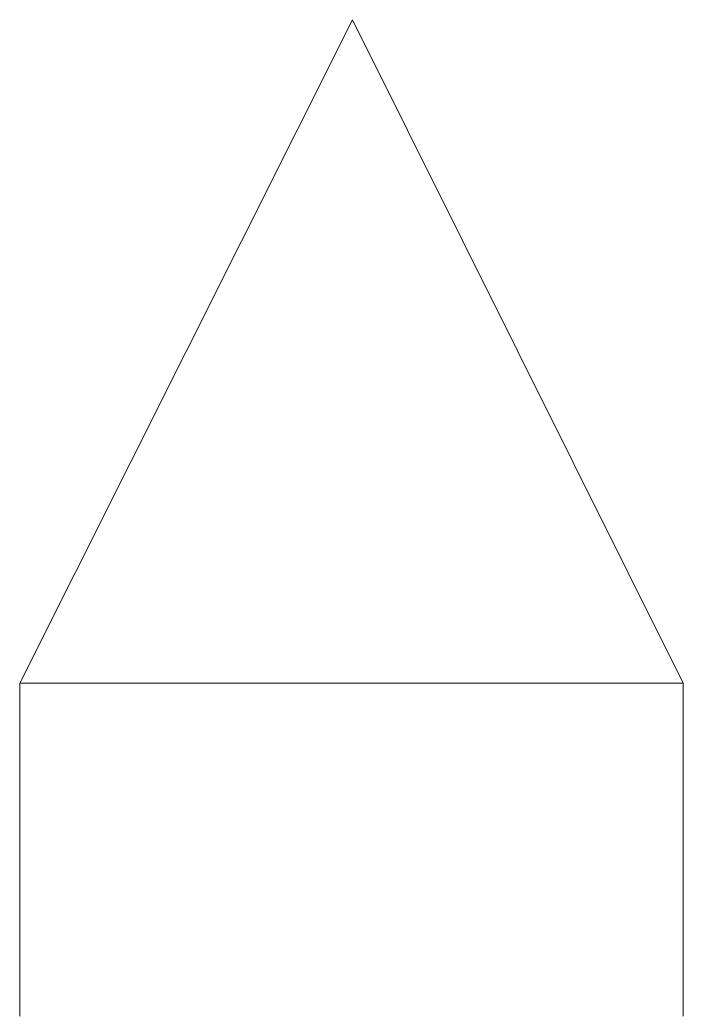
# Model space of a CAD drawing. Extents: x 0.007 to 0.672, y 0.002 to 1.001.
import ezdxf

# ---------------------------------------------------------------- set-up
doc = ezdxf.new("R2010")
doc.units = 0
doc.header["$MEASUREMENT"] = 0

msp = doc.modelspace()

# ---------------------------------------------------------------- linework, layer by layer
at = {"color": 139, "lineweight": 0}
for points in [[(0.00663, 0.00184), (0.00663, 0.33567), (0.34047, 1.00115), (0.67211, 0.33567), (0.67211, 0.00184)], [(0.00663, 0.33567), (0.67211, 0.33567)]]:
    msp.add_lwpolyline(points, dxfattribs=at)

doc.saveas('drawing.dxf')
